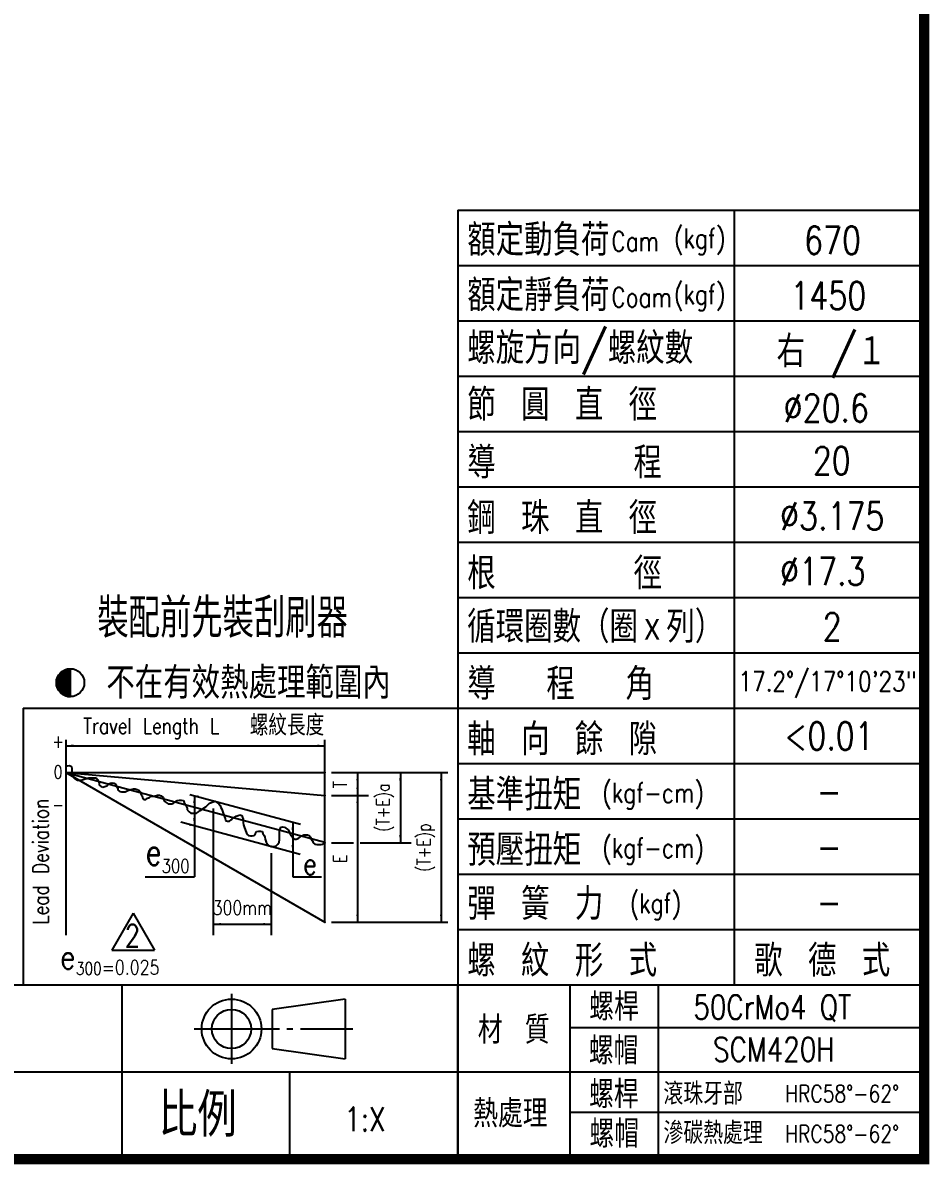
# Model space of a CAD drawing. Header units: millimetres. Extents: x 5676 to 6070, y -308 to -29.
# Drawn here: x 5954.1 to 6069.9, y -308.4 to -162.7 of the extents above; entities that cross this region are included whole.
import ezdxf
from ezdxf.enums import TextEntityAlignment as Align

# ---------------------------------------------------------------- set-up
doc = ezdxf.new("R2010")
doc.units = ezdxf.units.MM
doc.header["$LTSCALE"] = 10
doc.layers.get('0').update_dxf_attribs({"linetype": 'CONTINUOUS'})
doc.layers.add('03', color=3, linetype='CONTINUOUS')
doc.layers.add('AM_0', color=7, linetype='CONTINUOUS', lineweight=50)
doc.layers.add('標籤(紅)', color=2, linetype='CONTINUOUS', lineweight=30)
doc.styles.add('BW_SIMPLEX', font='romans.shx', dxfattribs={"width": 0.8, "bigfont": 'chineset.shx'})
doc.styles.add('SIMPLEX', font='SIMPLEX.shx', dxfattribs={"width": 0.8, "bigfont": 'chineset.shx'})
doc.styles.get("Standard").update_dxf_attribs({"font": 'TXT', "width": 0.8, "bigfont": 'CHINESET'})

# ---------------------------------------------------------------- blocks, each defined once
blk = doc.blocks.new('*X6')
at = {"color": 0}
for p, q in [((509.41, 88.25), (512.19, 88.25)), ((509.47, 88.3), (512.19, 88.3)), ((509.52, 88.35), (512.19, 88.35)), ((509.58, 88.4), (512.19, 88.4)), ((509.64, 88.45), (512.19, 88.45)), ((509.7, 88.5), (512.19, 88.5)), ((509.76, 88.55), (512.19, 88.55)), ((509.83, 88.6), (512.19, 88.6)), ((509.9, 88.65), (512.19, 88.65)), ((509.97, 88.7), (512.19, 88.7)), ((510.05, 88.75), (512.19, 88.75)), ((510.13, 88.8), (512.19, 88.8)), ((510.22, 88.85), (512.19, 88.85)), ((510.31, 88.9), (512.19, 88.9)), ((510.41, 88.95), (512.19, 88.95)), ((510.51, 89), (512.19, 89)), ((510.62, 89.05), (512.19, 89.05)), ((510.75, 89.1), (512.19, 89.1)), ((510.89, 89.15), (512.19, 89.15)), ((511.04, 89.2), (512.19, 89.2)), ((511.22, 89.25), (512.19, 89.25)), ((511.45, 89.3), (512.19, 89.3)), ((511.81, 89.35), (512.19, 89.35)), ((508.19, 85.6), (512.19, 85.6)), ((508.19, 85.55), (512.19, 85.55)), ((508.19, 85.5), (512.19, 85.5)), ((508.19, 85.45), (512.19, 85.45)), ((508.19, 85.4), (512.19, 85.4)), ((508.19, 85.35), (512.19, 85.35)), ((508.19, 85.3), (512.19, 85.3)), ((508.19, 85.25), (512.19, 85.25)), ((508.19, 85.2), (512.19, 85.2)), ((508.19, 85.15), (512.19, 85.15)), ((508.2, 85.7), (512.19, 85.7)), ((508.2, 85.65), (512.19, 85.65)), ((508.2, 85.1), (512.19, 85.1)), ((508.2, 85.05), (512.19, 85.05)), ((508.2, 85), (512.19, 85)), ((508.21, 85.8), (512.19, 85.8)), ((508.21, 85.75), (512.19, 85.75)), ((508.22, 85.9), (512.19, 85.9)), ((508.22, 85.85), (512.19, 85.85)), ((508.23, 85.95), (512.19, 85.95)), ((508.24, 86), (512.19, 86)), ((508.25, 86.1), (512.19, 86.1)), ((508.25, 86.05), (512.19, 86.05)), ((508.26, 86.15), (512.19, 86.15)), ((508.27, 86.2), (512.19, 86.2)), ((508.29, 86.25), (512.19, 86.25)), ((508.3, 86.3), (512.19, 86.3)), ((508.31, 86.35), (512.19, 86.35)), ((508.32, 86.4), (512.19, 86.4)), ((508.34, 86.45), (512.19, 86.45)), ((508.35, 86.5), (512.19, 86.5)), ((508.37, 86.55), (512.19, 86.55)), ((508.38, 86.6), (512.19, 86.6)), ((508.4, 86.65), (512.19, 86.65)), ((508.42, 86.7), (512.19, 86.7)), ((508.43, 86.75), (512.19, 86.75)), ((508.45, 86.8), (512.19, 86.8)), ((508.47, 86.85), (512.19, 86.85)), ((508.49, 86.9), (512.19, 86.9)), ((508.51, 86.95), (512.19, 86.95)), ((508.54, 87), (512.19, 87)), ((508.56, 87.05), (512.19, 87.05)), ((508.58, 87.1), (512.19, 87.1)), ((508.61, 87.15), (512.19, 87.15)), ((508.63, 87.2), (512.19, 87.2)), ((508.66, 87.25), (512.19, 87.25)), ((508.68, 87.3), (512.19, 87.3)), ((508.71, 87.35), (512.19, 87.35)), ((508.74, 87.4), (512.19, 87.4)), ((508.77, 87.45), (512.19, 87.45)), ((508.8, 87.5), (512.19, 87.5)), ((508.83, 87.55), (512.19, 87.55)), ((508.87, 87.6), (512.19, 87.6)), ((508.9, 87.65), (512.19, 87.65)), ((508.94, 87.7), (512.19, 87.7)), ((508.97, 87.75), (512.19, 87.75)), ((509.01, 87.8), (512.19, 87.8)), ((509.05, 87.85), (512.19, 87.85)), ((509.09, 87.9), (512.19, 87.9)), ((509.13, 87.95), (512.19, 87.95)), ((509.18, 88), (512.19, 88)), ((509.22, 88.05), (512.19, 88.05)), ((509.27, 88.1), (512.19, 88.1)), ((509.31, 88.15), (512.19, 88.15)), ((509.36, 88.2), (512.19, 88.2)), ((508.21, 84.95), (512.19, 84.95)), ((508.21, 84.9), (512.19, 84.9)), ((508.22, 84.85), (512.19, 84.85)), ((508.23, 84.8), (512.19, 84.8)), ((508.23, 84.75), (512.19, 84.75)), ((508.24, 84.7), (512.19, 84.7)), ((508.25, 84.65), (512.19, 84.65)), ((508.26, 84.6), (512.19, 84.6)), ((508.27, 84.55), (512.19, 84.55)), ((508.28, 84.5), (512.19, 84.5)), ((508.29, 84.45), (512.19, 84.45)), ((508.31, 84.4), (512.19, 84.4)), ((508.32, 84.35), (512.19, 84.35)), ((508.33, 84.3), (512.19, 84.3)), ((508.35, 84.25), (512.19, 84.25)), ((508.36, 84.2), (512.19, 84.2)), ((508.38, 84.15), (512.19, 84.15)), ((508.39, 84.1), (512.19, 84.1)), ((508.41, 84.05), (512.19, 84.05)), ((508.43, 84), (512.19, 84)), ((508.45, 83.95), (512.19, 83.95)), ((508.47, 83.9), (512.19, 83.9)), ((508.49, 83.85), (512.19, 83.85)), ((508.51, 83.8), (512.19, 83.8)), ((508.53, 83.75), (512.19, 83.75)), ((508.55, 83.7), (512.19, 83.7)), ((508.57, 83.65), (512.19, 83.65)), ((508.6, 83.6), (512.19, 83.6)), ((508.62, 83.55), (512.19, 83.55)), ((508.65, 83.5), (512.19, 83.5)), ((508.68, 83.45), (512.19, 83.45)), ((508.7, 83.4), (512.19, 83.4)), ((508.73, 83.35), (512.19, 83.35)), ((508.76, 83.3), (512.19, 83.3)), ((508.79, 83.25), (512.19, 83.25)), ((508.83, 83.2), (512.19, 83.2)), ((508.86, 83.15), (512.19, 83.15)), ((508.89, 83.1), (512.19, 83.1)), ((508.93, 83.05), (512.19, 83.05)), ((508.96, 83), (512.19, 83)), ((509, 82.95), (512.19, 82.95)), ((509.04, 82.9), (512.19, 82.9)), ((509.08, 82.85), (512.19, 82.85)), ((509.12, 82.8), (512.19, 82.8)), ((509.16, 82.75), (512.19, 82.75)), ((509.21, 82.7), (512.19, 82.7)), ((509.25, 82.65), (512.19, 82.65)), ((509.3, 82.6), (512.19, 82.6)), ((509.35, 82.55), (512.19, 82.55)), ((509.4, 82.5), (512.19, 82.5)), ((509.45, 82.45), (512.19, 82.45)), ((509.5, 82.4), (512.19, 82.4)), ((509.56, 82.35), (512.19, 82.35)), ((509.62, 82.3), (512.19, 82.3)), ((509.68, 82.25), (512.19, 82.25)), ((509.74, 82.2), (512.19, 82.2)), ((509.81, 82.15), (512.19, 82.15)), ((509.88, 82.1), (512.19, 82.1)), ((509.95, 82.05), (512.19, 82.05)), ((510.03, 82), (512.19, 82)), ((510.11, 81.95), (512.19, 81.95)), ((510.19, 81.9), (512.19, 81.9)), ((510.28, 81.85), (512.19, 81.85)), ((510.38, 81.8), (512.19, 81.8)), ((510.48, 81.75), (512.19, 81.75)), ((510.59, 81.7), (512.19, 81.7)), ((510.71, 81.65), (512.19, 81.65)), ((510.84, 81.6), (512.19, 81.6)), ((510.99, 81.55), (512.19, 81.55)), ((511.17, 81.5), (512.19, 81.5)), ((511.38, 81.45), (512.19, 81.45)), ((511.68, 81.4), (512.19, 81.4))]:
    blk.add_line(p, q, dxfattribs=at)
blk = doc.blocks.new('1359741')
at = {"layer": '03'}
for p, q in [((0, 3.94), (-2.27, 0)), ((0, 3.94), (2.27, 0)), ((-2.27, 0), (2.27, 0))]:
    blk.add_line(p, q, dxfattribs=at)
at = {"layer": '03', "style": 'BW_SIMPLEX', "width": 0.8}
blk.add_text('2', height=2.37, dxfattribs=at).set_placement((-0.9, 0.36))

msp = doc.modelspace()

# ---------------------------------------------------------------- linework, layer by layer
at = {"color": 3}
for p, q in [((6009.6798, -186.5851), (6009.6798, -307.1637)), ((6009.6798, -186.5851), (6069.2465, -186.5851)), ((6044.9991, -186.5851), (6044.9991, -285.4793)), ((6009.6798, -193.649), (6069.2465, -193.649)), ((6009.6798, -200.7129), (6069.2465, -200.7129)), ((6009.6798, -207.7767), (6069.2465, -207.7767)), ((6009.6798, -214.8406), (6069.2465, -214.8406)), ((6009.6798, -221.9045), (6069.2465, -221.9045)), ((6009.6798, -228.9684), (6069.2465, -228.9684)), ((6009.6798, -236.0322), (6069.2465, -236.0322)), ((6009.6798, -243.0961), (6069.2465, -243.0961)), ((5960.2068, -248.679), (5960.2068, -245.112)), ((5954.1779, -250.16), (6069.2465, -250.16)), ((5954.1779, -250.16), (5954.1779, -285.4793)), ((5959.6142, -254.1949), (5959.6142, -279.1222)), ((5992.7067, -277.4914), (5992.7067, -254.1949)), ((5959.6142, -257.5314), (5959.864, -257.5314)), ((5959.864, -257.5314), (5960.1014, -257.4523)), ((5960.1014, -257.4523), (5960.3388, -257.6105)), ((5960.3388, -257.6105), (5960.418, -257.8477)), ((5960.418, -257.8477), (5960.418, -258.5594)), ((6009.6798, -257.2238), (6069.2465, -257.2238)), ((5959.6142, -258.3854), (5992.7067, -258.3854)), ((5959.6142, -258.3854), (5992.7067, -261.2806)), ((5959.6142, -258.3854), (5992.7067, -277.4914)), ((5959.6142, -258.3854), (5992.7067, -267.2525)), ((5960.418, -258.5594), (5960.5762, -258.7966)), ((5960.5762, -258.7966), (5960.6554, -259.0339)), ((5960.6554, -259.0339), (5961.1302, -259.3502)), ((5961.1302, -259.3502), (5961.605, -259.3502)), ((5961.605, -259.3502), (5961.8425, -259.2711)), ((5961.8425, -259.2711), (5962.0799, -259.192)), ((5962.0799, -259.192), (5962.3173, -259.1129)), ((5962.3173, -259.1129), (5962.5547, -259.0339)), ((5962.5547, -259.0339), (5963.5044, -259.0339)), ((5963.5044, -259.0339), (5963.6627, -259.2711)), ((5963.6627, -259.2711), (5963.8209, -259.5083)), ((5963.8209, -259.5083), (5963.9001, -259.7455)), ((5963.9001, -259.7455), (5963.9001, -259.9828)), ((5963.9001, -259.9828), (5964.1375, -260.1409)), ((5964.1375, -260.1409), (5964.3749, -260.22)), ((5964.3749, -260.22), (5964.6123, -260.1409)), ((5964.6123, -260.1409), (5964.8498, -260.0619)), ((5964.8498, -260.0619), (5965.0872, -259.8246)), ((5965.0872, -259.8246), (5965.3246, -259.7455)), ((5965.3246, -259.7455), (5965.562, -259.6665)), ((5965.562, -259.6665), (5965.7994, -259.7455)), ((5965.7994, -259.7455), (5966.0368, -259.9037)), ((5966.0368, -259.9037), (5966.116, -260.1409)), ((5966.116, -260.1409), (5966.2743, -260.3782)), ((5966.2743, -260.3782), (5966.2743, -260.6154)), ((5966.2743, -260.6154), (5966.5117, -260.7735)), ((5966.5117, -260.7735), (5966.7491, -260.8526)), ((5967.2239, -260.8526), (5967.4613, -260.6945)), ((5967.4613, -260.6945), (5967.6988, -260.6154)), ((5967.6988, -260.6154), (5967.9362, -260.5363)), ((5967.9362, -260.5363), (5968.2527, -260.4572)), ((5968.2527, -260.4572), (5968.4902, -260.4572)), ((5968.4902, -260.4572), (5968.7276, -260.5363)), ((5968.7276, -260.5363), (5968.965, -260.6154)), ((5968.965, -260.6154), (5969.1233, -260.8526)), ((5966.7491, -260.8526), (5967.2239, -260.8526)), ((5969.1233, -260.8526), (5969.2024, -261.0899)), ((5969.2024, -261.0899), (5969.3607, -261.3271)), ((5969.3607, -261.3271), (5969.4398, -261.5643)), ((5969.4398, -261.5643), (5969.5981, -261.8015)), ((5969.5981, -261.8015), (5969.8355, -261.8015)), ((5969.8355, -261.8015), (5970.0729, -261.6434)), ((5970.0729, -261.6434), (5970.3104, -261.5643)), ((5970.3104, -261.5643), (5970.5478, -261.4062)), ((5970.5478, -261.4062), (5970.7852, -261.4062)), ((5970.7852, -261.4062), (5971.0226, -261.3271)), ((5971.0226, -261.3271), (5971.3392, -261.248)), ((5971.3392, -261.248), (5971.5766, -261.248)), ((5971.5766, -261.248), (5971.814, -261.3271)), ((5971.814, -261.3271), (5972.0514, -261.5643)), ((5972.0514, -261.5643), (5972.1306, -261.8015)), ((5972.1306, -261.8015), (5972.2097, -262.0388)), ((5972.2097, -262.0388), (5972.4471, -262.1969)), ((5972.4471, -262.1969), (5972.6845, -262.3551)), ((5973.1594, -262.3551), (5973.3968, -262.276)), ((5973.3968, -262.276), (5973.8716, -261.9597)), ((5973.8716, -261.9597), (5974.109, -261.8806)), ((5974.109, -261.8806), (5974.4256, -261.8806)), ((5974.4256, -261.8806), (5974.663, -261.9597)), ((5974.663, -261.9597), (5974.7421, -262.1969)), ((5974.7421, -262.1969), (5974.9004, -262.4342)), ((5975.4677, -261.1729), (5989.594, -264.9581)), ((5977.7494, -262.5132), (5977.9868, -262.276)), ((5977.9868, -262.276), (5978.2243, -262.1969)), ((5978.2243, -262.1969), (5978.4617, -262.1178)), ((5978.4617, -262.1178), (5978.6991, -262.0388)), ((5978.6991, -262.0388), (5978.9365, -262.1969)), ((5978.9365, -262.1969), (5979.1739, -262.3551)), ((5972.6845, -262.3551), (5973.1594, -262.3551)), ((5974.9004, -262.4342), (5974.9796, -262.6714)), ((5974.9796, -262.6714), (5975.1378, -262.9086)), ((5975.1378, -262.9086), (5975.1378, -263.1458)), ((5975.1378, -263.1458), (5975.3753, -263.3831)), ((5975.3753, -263.3831), (5975.6127, -263.5412)), ((5975.6127, -263.5412), (5976.3249, -263.5412)), ((5976.3249, -263.5412), (5976.5623, -263.3831)), ((5976.5623, -263.3831), (5976.7998, -263.2249)), ((5976.7998, -263.2249), (5977.512, -262.7505)), ((5977.512, -262.7505), (5977.7494, -262.5132)), ((5979.1739, -262.3551), (5979.3322, -262.5923)), ((5979.3322, -262.5923), (5979.4114, -262.8295)), ((5979.4114, -262.8295), (5979.5696, -263.0668)), ((5979.5696, -263.0668), (5979.7279, -263.5412)), ((5979.7279, -263.5412), (5979.807, -263.7785)), ((5989.5816, -268.8131), (5974.3046, -264.7197)), ((5979.807, -263.7785), (5979.8862, -264.0157)), ((5979.8862, -264.0157), (5979.9653, -264.2529)), ((5979.9653, -264.2529), (5980.0445, -264.4902)), ((5980.0445, -264.4902), (5980.2819, -264.5692)), ((5980.2819, -264.5692), (5980.5193, -264.5692)), ((5980.5193, -264.5692), (5980.7567, -264.4111)), ((5980.7567, -264.4111), (5980.915, -264.1738)), ((5980.915, -264.1738), (5981.1524, -264.0948)), ((5981.1524, -264.0948), (5981.3898, -263.9366)), ((5981.3898, -263.9366), (5981.6272, -263.8575)), ((5981.6272, -263.8575), (5981.8647, -263.7785)), ((5981.8647, -263.7785), (5982.1021, -263.8575)), ((5982.1021, -263.8575), (5982.1812, -264.0948)), ((5982.1812, -264.0948), (5982.2604, -264.332)), ((5982.2604, -264.332), (5982.2604, -264.8065)), ((5982.2604, -264.8065), (5982.3395, -265.0437)), ((5982.3395, -265.0437), (5982.4186, -265.2809)), ((6009.6798, -264.2877), (6069.2465, -264.2877)), ((5982.4186, -265.2809), (5982.5769, -265.7554)), ((5982.5769, -265.7554), (5982.6561, -265.9926)), ((5982.6561, -265.9926), (5982.7352, -266.2298)), ((5982.7352, -266.2298), (5982.9726, -266.388)), ((5982.9726, -266.388), (5983.21, -266.4671)), ((5983.21, -266.4671), (5983.4474, -266.4671)), ((5983.4474, -266.4671), (5983.6849, -266.388)), ((5983.6849, -266.388), (5983.8431, -266.1508)), ((5983.8431, -266.1508), (5984.0014, -265.9135)), ((5984.0014, -265.9135), (5984.2388, -265.8345)), ((5984.2388, -265.8345), (5984.4763, -265.8345)), ((5984.4763, -265.8345), (5984.7137, -265.9135)), ((5984.7137, -265.9135), (5984.7928, -266.1508)), ((5984.7928, -266.1508), (5984.9511, -266.388)), ((5984.9511, -266.388), (5985.0302, -266.6252)), ((5985.0302, -266.6252), (5985.1094, -266.8625)), ((5986.9296, -265.8345), (5987.0087, -265.5972)), ((5986.9296, -266.9706), (5986.9296, -265.8345)), ((5987.0087, -265.5972), (5987.0878, -265.36)), ((5987.0878, -265.36), (5987.3253, -265.2809)), ((5987.3253, -265.2809), (5987.5627, -265.36)), ((5987.5627, -265.36), (5988.0375, -265.6763)), ((5988.0375, -265.6763), (5988.1958, -265.9926)), ((5988.1958, -265.9926), (5988.2749, -266.2298)), ((5988.2749, -266.2298), (5988.4332, -266.4671)), ((5988.4332, -266.4671), (5988.5915, -266.7043)), ((5989.3037, -266.7834), (5989.7786, -266.4671)), ((5989.7786, -266.4671), (5990.016, -266.3089)), ((5990.016, -266.3089), (5990.4908, -266.3089)), ((5990.4908, -266.3089), (5990.7282, -266.388)), ((5990.7282, -266.388), (5990.8865, -266.6252)), ((5990.8865, -266.6252), (5990.9657, -266.8625)), ((5985.1094, -266.8625), (5985.2371, -267.2455)), ((5988.5915, -266.7043), (5988.8289, -266.8625)), ((5988.8289, -266.8625), (5989.0663, -266.8625)), ((5989.0663, -266.8625), (5989.3037, -266.7834)), ((5990.9657, -266.8625), (5991.1239, -267.0997)), ((5991.1239, -267.0997), (5991.2031, -267.3369)), ((5991.2031, -267.3369), (5991.4405, -267.4951)), ((5991.4405, -267.4951), (5991.6779, -267.5742)), ((5991.6779, -267.5742), (5992.2319, -267.5742)), ((5992.2319, -267.5742), (5992.4693, -267.4951)), ((5992.4693, -267.4951), (5992.7067, -267.3369)), ((5992.7067, -267.3369), (5992.7859, -267.2578)), ((5969.77, -271.6942), (5976.0598, -271.6942)), ((5988.6252, -271.6644), (5992.2976, -271.6644)), ((6009.6798, -271.3516), (6069.2465, -271.3516)), ((6009.6798, -278.4155), (6069.2465, -278.4155)), ((5825.3898, -285.4793), (6069.2465, -285.4793)), ((5966.8381, -307.7145), (5966.8381, -285.4793)), ((6009.6798, -307.7145), (6009.6798, -285.4793)), ((6009.6798, -285.4793), (6069.2465, -285.4793)), ((6024.0155, -285.4793), (6024.0155, -307.1637)), ((6035.3019, -285.4793), (6035.3019, -307.1637)), ((5980.7953, -286.6224), (5980.7953, -295.5541)), ((5995.2966, -287.2955), (5986.0014, -288.6002)), ((5995.2966, -287.2955), (5995.2966, -294.9229)), ((5986.0014, -288.6002), (5986.0014, -293.6182)), ((5976.0305, -291.1092), (5986.9324, -291.1092)), ((5987.8462, -291.1092), (5988.6195, -291.1092)), ((5989.6036, -291.1092), (5996.2859, -291.1092)), ((6024.0155, -290.9113), (6069.2465, -290.9113)), ((5986.0014, -293.6182), (5995.2966, -294.9229)), ((5908.2368, -296.5969), (6069.2465, -296.5969)), ((5988.2459, -307.7145), (5988.2459, -296.5969)), ((6024.0155, -301.7462), (6069.2465, -301.7462))]:
    msp.add_line(p, q, dxfattribs=at)
at = {"color": 3, "linetype": 'ByBlock'}
for p, q in [((5959.6142, -254.9454), (5992.7067, -254.9454)), ((5993.5419, -258.3854), (6008.4119, -258.3854)), ((5996.8937, -258.3854), (5996.8937, -261.2806)), ((6002.3647, -258.3854), (6002.3647, -267.3369)), ((6007.5793, -258.3854), (6007.5793, -277.4914)), ((5976.0598, -261.3316), (5976.0598, -271.6942)), ((5993.5419, -261.2806), (5998.2856, -261.2806)), ((5996.8937, -261.2806), (5996.8937, -277.4914)), ((5978.4617, -262.953), (5978.4617, -279.118)), ((5996.8937, -263.2293), (5996.8937, -265.1779)), ((5988.6252, -264.7146), (5988.6252, -271.6644)), ((5993.5419, -267.3369), (5996.3794, -267.3369)), ((5997.2215, -267.3369), (6003.7566, -267.3369)), ((5985.8362, -268.6447), (5985.8362, -279.118)), ((5978.4617, -277.7261), (5985.8362, -277.7261)), ((5993.5419, -277.4914), (6008.4119, -277.4914))]:
    msp.add_line(p, q, dxfattribs=at)
at = {"color": 7, "const_width": 1.3055}
msp.add_lwpolyline([(5676.5883, -307.7145), (6069.2465, -307.7145), (6069.2465, -29.5398), (5676.5883, -29.5398)], close=True, dxfattribs=at)
at = {"color": 3}
for centre, radius in [((5960.2068, -246.8955), 1.7835), ((5980.7953, -291.1092), 3.8137), ((5980.7953, -291.1092), 2.509)]:
    msp.add_circle(centre, radius, dxfattribs=at)
msp.add_arc((5986.061, -266.9706), 0.8685, 198.448471, 0, dxfattribs=at)
at = {"color": 3, "linetype": 'ByBlock'}
for p in [(5992.7067, -258.3854), (5992.7067, -258.3854), (5992.7067, -258.3854), (5976.4832, -261.445), (5978.4617, -262.1178), (5992.7067, -261.2806), (5992.7067, -261.2806), (5996.8937, -261.2806), (5996.8937, -261.2806), (5975.5186, -265.045), (5976.0598, -265.045), (5985.8362, -267.8096), (5992.7067, -267.3369), (6002.3647, -267.3369), (5985.8362, -277.7261), (5992.7067, -277.4914), (5992.7067, -277.4914), (5996.8937, -277.4914), (6007.5793, -277.4914)]:
    msp.add_point(p, dxfattribs=at)
for points in [[(5960.5886, -254.783), (5960.5886, -255.1078), (5959.6142, -254.9454)], [(5991.7324, -254.783), (5991.7324, -255.1078), (5992.7067, -254.9454)], [(5997.0561, -259.3597), (5996.7313, -259.3597), (5996.8937, -258.3854)], [(6002.2023, -259.3597), (6002.5271, -259.3597), (6002.3647, -258.3854)], [(6007.4169, -259.3597), (6007.7416, -259.3597), (6007.5793, -258.3854)], [(5996.7313, -260.3063), (5997.0561, -260.3063), (5996.8937, -261.2806)], [(5976.2084, -262.2615), (5975.8836, -262.2615), (5976.046, -261.2872)], [(5996.7313, -262.255), (5997.0561, -262.255), (5996.8937, -261.2806)], [(5976.2033, -264.225), (5975.8785, -264.225), (5976.0409, -265.1993)], [(5988.7738, -265.6445), (5988.449, -265.6445), (5988.6114, -264.6702)], [(6002.2023, -266.3626), (6002.5271, -266.3626), (6002.3647, -267.3369)], [(5988.7687, -267.608), (5988.4439, -267.608), (5988.6063, -268.5823)], [(5996.7313, -276.5171), (5997.0561, -276.5171), (5996.8937, -277.4914)], [(6007.4169, -276.5171), (6007.7416, -276.5171), (6007.5793, -277.4914)], [(5979.436, -277.5637), (5979.436, -277.8885), (5978.4617, -277.7261)], [(5984.8619, -277.5637), (5984.8619, -277.8885), (5985.8362, -277.7261)]]:
    msp.add_solid(points, dxfattribs=at)

# ---------------------------------------------------------------- block references
at = {"color": 3, "xscale": 0.4458834163242219, "yscale": 0.4458834163242219, "zscale": 0.4458834163242219}
msp.add_blockref('*X6', (5731.8312, -284.9595), dxfattribs=at)
at = {"xscale": 1.200000000000045, "yscale": 1.200000000000003, "zscale": 1.2}
msp.add_blockref('1359741', (5968.2509, -281.0665), dxfattribs=at)

# ---------------------------------------------------------------- texts
at = {"color": 3, "width": 0.9}
for s, height, p in [('額定動負荷', 4.0365, (6010.9026, -192.398)), ('額定靜負荷', 4.0365, (6010.9026, -199.4619)), ('螺旋方向/螺紋數', 4.0365, (6010.9026, -206.2125)), ('右 /１', 4.0365, (6050.4192, -206.6231)), ('節 圓 直 徑', 4.0365, (6010.9026, -213.443)), ('導     程', 4.0365, (6010.9026, -220.8384)), ('鋼 珠 直 徑', 4.0365, (6010.9026, -227.9023)), ('根     徑', 4.0365, (6010.9026, -234.9662)), ('循環圈數（圈ｘ列）', 4.0365, (6010.9026, -241.7937)), ('不在有效熱處理範圍內', 4.0365, (5964.8055, -248.9467)), ('導  程  角', 4.0365, (6010.9026, -249.0939)), ('螺紋長度', 2.64154, (5983.1289, -253.6549)), ('軸 向 餘 隙', 4.0365, (6010.9026, -256.1523)), ('基準扭矩 ', 4.0365, (6010.9026, -263.2162)), ('預壓扭矩 ', 4.0365, (6010.9026, -270.2801)), ('彈 簧 力', 4.0365, (6010.9026, -277.1742)), ('螺 紋 形 式', 4.0365, (6010.9026, -284.4133)), ('歌 德 式', 4.0365, (6047.5515, -284.4133)), ('螺桿', 3.52206, (6026.4796, -290.0379)), ('材 質', 3.52206, (6012.2463, -292.9848)), ('螺帽', 3.52206, (6026.4283, -295.6499)), ('螺桿', 3.52206, (6026.454, -301.2214)), ('滾珠牙部', 2.81765, (6035.9573, -300.7885)), ('比例', 5.55018, (5971.4655, -304.8518)), ('熱處理', 3.52206, (6011.6564, -303.6699)), ('螺帽', 3.52206, (6026.5052, -306.2588)), ('滲碳熱處理', 2.81765, (6035.9678, -305.7965))]:
    msp.add_text(s, height=height, dxfattribs=at).set_placement(p)
at = {"style": 'SIMPLEX', "width": 0.8}
for p in [(6035.9154, -191.4314), (6035.9154, -198.5793)]:
    msp.add_text(' (kgf)', height=2.52281, dxfattribs=at).set_placement(p)
at = {"color": 3, "style": 'SIMPLEX', "width": 0.8}
for s, height, p in [('670', 3.53194, (6053.9344, -192.1773)), ('1450', 3.53194, (6052.1651, -199.2412)), ('%%C20.6', 3.53194, (6051.309, -213.5798)), ('20', 3.53194, (6055.0378, -220.3199)), ('%%C3.175', 3.53194, (6050.865, -227.3838)), ('%%C17.3', 3.53194, (6050.865, -234.4477)), ('2', 3.5319, (6056.3037, -241.5115)), ('17.2%%D/17%%D10\'23"', 2.532503, (6045.5385, -248.0011)), ('(kgf-cm)', 2.52281, (6028.1442, -262.2099)), ('(kgf-cm)', 2.52281, (6028.1442, -269.2502)), ('(kgf)', 2.52281, (6031.6394, -276.3141)), ('50CrMo4 QT', 3.07804, (6039.7855, -289.8571)), ('SCM420H', 3.07804, (6042.2942, -295.2551)), ('HRC58%%d-62%%d', 2.188827, (6051.5035, -300.4588)), ('1:X', 3.07804, (5995.2027, -304.164)), ('HRC58%%d-62%%d', 2.188827, (6051.5035, -305.5913))]:
    msp.add_text(s, height=height, dxfattribs=at).set_placement(p)
at = {"color": 3, "linetype": 'ByBlock', "width": 0.8}
for s, height, p in [('Travel Length L', 2.004304, (5970.5474, -252.4167)), ('300mm', 1.83728, (5982.1652, -275.628))]:
    msp.add_text(s, height=height, dxfattribs=at).set_placement(p, align=Align.MIDDLE_CENTER)
at = {"style": 'SIMPLEX', "width": 0.8}
msp.add_text('<0.01', height=3.53194, dxfattribs=at).set_placement((6057.1228, -253.6919), align=Align.MIDDLE_CENTER)
at = {"color": 3, "linetype": 'ByBlock', "width": 0.8}
for s, p in [('+', (5958.6398, -254.3612)), ('0', (5958.6398, -258.3041)), ('-', (5958.6398, -262.4659))]:
    msp.add_text(s, height=1.6703, dxfattribs=at).set_placement(p, align=Align.MIDDLE)
for s, height, p in [('T', 1.6703, (5994.6667, -259.9111)), ('(T+E)a', 1.67025, (6000.1377, -262.8316)), ('(T+E)p', 1.67025, (6005.3523, -267.9384)), ('E', 1.6703, (5994.6667, -269.386))]:
    msp.add_text(s, height=height, rotation=90, dxfattribs=at).set_placement(p, align=Align.MIDDLE_CENTER)
msp.add_text('Lead Deviation', height=2.004304, rotation=90, dxfattribs=at).set_placement((5956.3762, -269.7414), align=Align.MIDDLE)
at = {"color": 3, "width": 0.8}
for s, height, p in [('e', 3.3405, (5971.8718, -268.5231)), ('300', 1.73706, (5975.4366, -270.2873)), ('e', 2.7838, (5991.6706, -270.0291)), ('e', 3.0761, (5960.8238, -281.9218)), ('300', 1.59955, (5964.2081, -283.3915)), ('=0.025', 1.84563, (5971.5863, -283.2457))]:
    msp.add_text(s, height=height, dxfattribs=at).set_placement(p, align=Align.MIDDLE_RIGHT)
at = {"layer": '03', "style": 'SIMPLEX', "width": 0.8}
for p in [(6057.1228, -260.7558), (6057.1228, -267.8196), (6057.1228, -274.8835)]:
    msp.add_text('-', height=3.5319, dxfattribs=at).set_placement(p, align=Align.MIDDLE_CENTER)
at = {"layer": 'AM_0', "style": 'SIMPLEX', "width": 0.8}
for s, p in [('Cam', (6029.3189, -191.8086)), ('Coam', (6029.3189, -198.9566))]:
    msp.add_text(s, height=2.52281, dxfattribs=at).set_placement(p)
at = {"layer": '標籤(紅)', "color": 2, "style": 'SIMPLEX', "width": 0.8}
msp.add_text('裝配前先裝刮刷器', height=5, dxfattribs=at).set_placement((5963.6605, -241.151))

doc.saveas('drawing.dxf')
